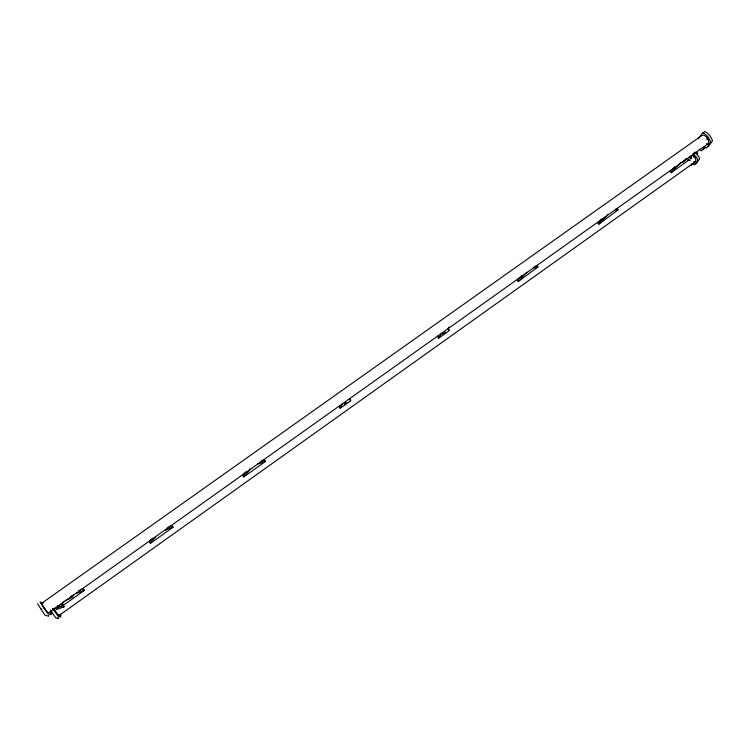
<?xml version="1.0" encoding="UTF-8"?>
<svg xmlns="http://www.w3.org/2000/svg" width="750" height="750" viewBox="0 0 750 750"><rect width="100%" height="100%" fill="white"/><g stroke="black" fill="none" stroke-linecap="round" stroke-linejoin="round"><path stroke-width="1.12" d="M350.644 400.837L349.781 398.766L350.644 400.837L340.181 408.281L342.159 404.156M52.988 608.241L58.8 615.694L695.653 161.531L695.756 158.916L693.9 155.588M708.572 143.381L708.722 140.634L706.8 137.184L703.95 135.056L701.859 135.516L41.747 603.225L43.697 607.744L48.309 612.984L708.572 143.381L706.462 143.812M534.197 266.634L534.009 267.816L535.425 267.909L538.2 266.756L518.259 281.522L517.303 280.312L517.725 279.431L521.784 275.719M249.787 468.863L249.375 470.278L243.722 476.944L265.444 461.475L265.312 460.969L261.291 462.966L258.45 463.819L257.456 463.416M438.975 337.247L438.019 336.009L437.738 336.919L438.694 338.156L441.6 333.431M448.875 326.981L448.284 328.678L449.109 330.038L448.753 330.994L438.694 338.156M518.259 281.522L526.847 272.203M614.888 210.281L615.919 210.638L618.347 209.719L598.884 224.138L597.919 222.956L601.856 218.934M598.884 224.138L608.184 214.369M674.803 166.903L670.2 171.544L671.156 172.688L680.972 162.263M698.466 138.797L702.628 132.75C706.378 134.194 709.472 138.281 710.634 142.125L706.369 148.078L704.775 147.047L701.616 150.853L699.384 149.175M684.131 160.041L682.828 162.159L685.256 160.35M703.303 133.153L704.494 131.428C708.253 132.863 711.347 136.959 712.5 140.794L708.225 146.766L707.634 146.559M687.947 159.975L688.125 160.209M690.712 157.809L694.547 152.316M155.484 537.056L150.15 542.925L150.562 543.253L173.081 527.222L171.769 525.506L167.287 527.803M703.453 149.55L705.356 147.253M694.191 162.994L692.897 164.4L691.781 163.987M152.625 538.237L149.203 541.566L150.562 543.253M246.178 471.713L242.578 475.144L243.722 476.944M63.197 604.988L63.863 604.303L60.225 606.469L57.328 605.616M688.359 159.534L688.95 159.066M63.056 602.109L64.378 601.153M242.766 475.622L244.5 474.394M597.919 222.956L600.45 221.166M63.159 605.466L84.553 590.241L83.034 588.619L78.628 590.859M671.156 172.688L688.509 160.341M68.109 599.334L69.131 598.819M260.325 461.644L264.356 459.656L265.444 461.475M70.819 596.344L73.537 595.191M65.438 600.544L73.003 596.831M689.203 160.509L689.709 160.266M63.094 607.078L56.119 609.703M62.456 605.784L56.447 608.306L55.181 607.809M535.378 266.325L537.234 265.556M615.759 209.166L617.372 208.547M76.078 593.541L84.553 590.241M164.897 530.363L172.725 526.856L173.081 527.222M690.647 157.912L691.284 157.762M693.656 161.888L695.653 161.531M688.894 160.397L690.3 160.228M43.491 603L39.938 601.969L47.766 613.603C56.203 617.044 46.312 611.316 52.378 612.966L50.85 610.331M689.991 165.262L691.106 165.675C695.006 159.778 693.291 170.081 697.725 160.181L696.984 158.053L693.113 153.356M690.769 158.588L691.481 158.85M349.116 399.216L350.747 400.041M695.822 163.106L696.375 163.312L699.544 158.897L698.803 156.769L694.922 152.072M44.719 608.738L45.412 609.394M55.922 612.216L54.038 609.422M685.819 158.447L686.934 159.741M448.153 328.8L449.109 330.038M340.2 407.55L339.244 406.266L340.181 408.281M52.734 608.681L58.209 616.275C64.463 618.956 57.3 614.55 60.928 615.216L60.459 614.175M57.722 617.362L58.425 618.572L55.866 617.944L50.391 610.35M693.647 155.953L694.172 157.716M44.044 607.837L43.462 606.487M41.1 608.709L41.606 609.562M48.581 615.666L48.816 616.2L45.328 615.337L44.428 614.372L37.5 603.694M697.228 152.494L697.716 154.05M58.725 614.541L58.8 615.694M706.894 138.619L706.912 139.612M344.334 404.128L346.697 402.441L344.334 404.128M443.128 333.825L442.969 334.284L445.397 332.213L443.128 333.825M64.453 606.441L63.197 607.303L64.453 606.441M689.503 157.359L689.184 157.828L690.984 156.3L689.503 157.359M61.575 603.881C59.016 606.3 65.222 601.819 61.575 603.881"/></g></svg>
